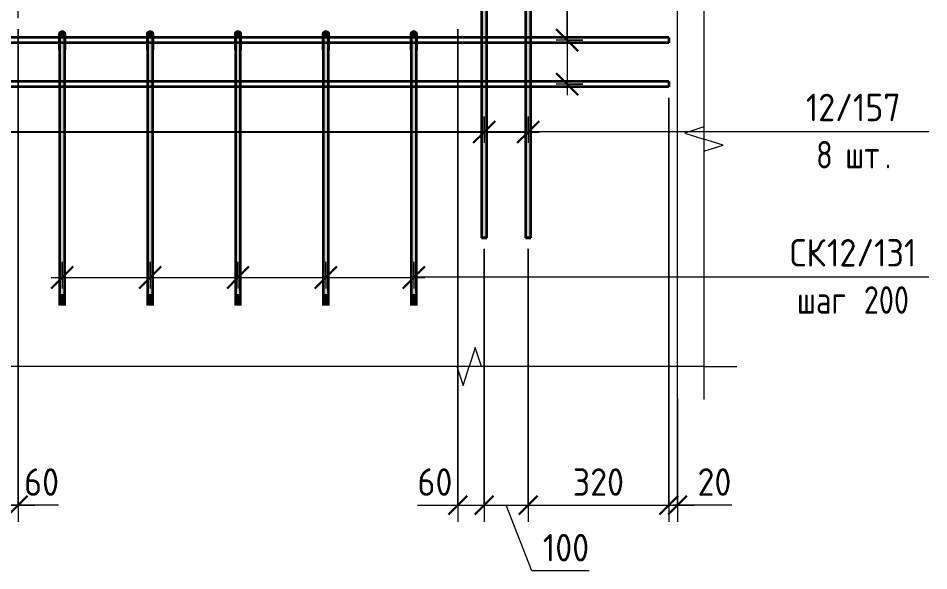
# Model space of a CAD drawing. Header units: millimetres. Extents: x 67134 to 118201, y -4983 to 13821.
# Drawn here: x 116127 to 118199, y -528 to 730 of the extents above; entities that cross this region are included whole.
import ezdxf

# ---------------------------------------------------------------- set-up
doc = ezdxf.new("R2010")
doc.units = ezdxf.units.MM
for name, color, linetype, lineweight in [('AA_Dim', 7, 'Continuous', 9), ('AA_Dim-25', 7, 'Continuous', 9), ('AA_Oformlenie', 7, 'Continuous', 9), ('AA_Vinoska', 7, 'Continuous', 9), ('AF_Stena_Опалубка', 253, 'Continuous', 20), ('KR_Armatura_Tonkie', 7, 'Continuous', 20)]:
    doc.layers.add(name, color=color, linetype=linetype, lineweight=lineweight)
doc.styles.add('ISOCPEUR_7', font='isocpeur.TTF', dxfattribs={"width": 0.9, "height": 62.5})
doc.styles.add('ISOCPEUR_8', font='isocpeur.TTF', dxfattribs={"width": 0.8, "height": 62.5})
doc.dimstyles.new('00_Точн_3_знака__прозр__2', dxfattribs={"dimscale": 304.8, "dimtxt": 62.672186, "dimasz": 0.139436, "dimexe": 0.123031, "dimexo": 0.082021, "dimgap": 0.008202, "dimtad": 1, "dimdec": 3, "dimrnd": 0.001, "dimdsep": 46, "dimtxsty": 'ISOCPEUR_7', "dimblk1": 'OBLIQUE', "dimblk2": 'OBLIQUE', "dimsah": 1, "dimcen": 0.09, "dimdle": 0.123031, "dimazin": 0, "dimtfac": 1, "dimtdec": 4, "dimtix": 1, "dimtmove": 1, "dimatfit": 3, "dimfxl": 1, "dimtvp": 1, "dimtolj": 1, "dimtzin": 0, "dimlwd": 18, "dimlwe": 18, "dimarcsym": 2})
doc.dimstyles.new('00_Точн_3_знака__прозр__3', dxfattribs={"dimscale": 304.8, "dimtxt": 62.672186, "dimasz": 0.139436, "dimexe": 0.123031, "dimexo": 0.082021, "dimgap": 0.008202, "dimtad": 1, "dimdec": 3, "dimrnd": 0.001, "dimdsep": 46, "dimtxsty": 'ISOCPEUR_7', "dimblk1": 'OBLIQUE', "dimblk2": 'OBLIQUE', "dimsah": 1, "dimcen": 0.09, "dimdle": 0.123031, "dimazin": 0, "dimtfac": 1, "dimtdec": 4, "dimtix": 1, "dimtmove": 0, "dimatfit": 3, "dimfxl": 1, "dimtvp": 1, "dimtolj": 1, "dimtzin": 0, "dimlwd": 18, "dimlwe": 18, "dimarcsym": 2})
doc.dimstyles.new('05_Округл_5мм__прозр__2', dxfattribs={"dimscale": 304.8, "dimtxt": 62.672186, "dimasz": 0.139436, "dimexe": 0.123031, "dimexo": 0.082021, "dimgap": 0.008202, "dimtad": 1, "dimdec": 0, "dimrnd": 5, "dimdsep": 46, "dimtxsty": 'ISOCPEUR_7', "dimblk1": 'OBLIQUE', "dimblk2": 'OBLIQUE', "dimsah": 1, "dimcen": 0.09, "dimdle": 0.123031, "dimazin": 0, "dimtfac": 1, "dimtdec": 4, "dimtix": 1, "dimtmove": 1, "dimatfit": 3, "dimfxl": 1, "dimtvp": 1, "dimtolj": 1, "dimtzin": 0, "dimlwd": 18, "dimlwe": 18, "dimarcsym": 2})
doc.dimstyles.new('10_Раскладка_арматуры_с_засечками', dxfattribs={"dimscale": 304.8, "dimtxt": 0.18, "dimasz": 0.164042, "dimexe": 0.082021, "dimexo": 0, "dimgap": 0, "dimtad": 1, "dimdec": 3, "dimrnd": 0.001, "dimdsep": 46, "dimtxsty": 'ISOCPEUR_8', "dimblk1": 'OBLIQUE', "dimblk2": 'OBLIQUE', "dimsah": 1, "dimcen": 0.09, "dimdle": 0.082021, "dimazin": 0, "dimtfac": 1, "dimtdec": 4, "dimtix": 1, "dimtmove": 0, "dimatfit": 3, "dimfxl": 1, "dimtvp": 1, "dimtolj": 1, "dimtzin": 0, "dimlwd": 18, "dimlwe": 18, "dimarcsym": 2})

# ---------------------------------------------------------------- blocks, each defined once
blk = doc.blocks.new('350_Стержень П торец СК-СГ _НесАрм_РабПлоск_ - 350_Стержень П торец СК-СГ _НесАрм_РабПлоск_-V15-Схема обрамления отверстия в стене')
at = {"layer": 'KR_Armatura_Tonkie', "lineweight": 35}
for points in [[(10830, 688), (10831.6, 688.2), (10833, 688.8), (10834.5, 690.1), (10835.2, 691), (10835.8, 692.4), (10836, 694), (10835.8, 695.6), (10834.9, 697.4), (10834.2, 698.2), (10833, 699.2), (10831.6, 699.8), (10830, 700), (10828.4, 699.8), (10827, 699.2), (10825.1, 697.4), (10824.8, 697), (10824.2, 695.6), (10824, 694), (10824.4, 692.1), (10824.8, 691), (10825.8, 689.8), (10827, 688.8), (10828.8, 688.2)], [(10824.2, 658), (10830, 658), (10830, 688), (10828.4, 688.2), (10827, 688.8), (10825.2, 690.5), (10824.5, 691.8), (10824.2, 692.4), (10824.1, 691), (10824, 688.9), (10824.2, 670.4), (10824, 666.5), (10824, 658)], [(10830, 658), (10836, 658), (10835.8, 675.3), (10836, 679), (10835.7, 692.2), (10834.7, 690.4), (10834, 689.6), (10833, 688.8), (10830.5, 688.1), (10830, 688), (10830, 660.5)], [(10824.1, 668.3), (10824.4, 672.9), (10824, 675.3), (10824.1, 670.4)], [(10830, 76.1), (10830, 658), (10824, 658), (10824.2, 76.1), (10828.4, 76.1)], [(10830, 76.1), (10836, 76.1), (10835.8, 658), (10830, 658), (10830, 366)]]:
    blk.add_hatch(color=256, dxfattribs=at).paths.add_polyline_path(points)
at = {"layer": 'AA_Oformlenie'}
for start, end in [(90, 270), (270, 90)]:
    blk.add_arc((10830, 694), 6, start, end, dxfattribs=at)
at = {"layer": 'KR_Armatura_Tonkie', "lineweight": 35}
for p, q in [((10824, 658), (10824, 76.1)), ((10824, 658), (10824, 76.1)), ((10836, 76.1), (10836, 658)), ((10836, 76.1), (10836, 658)), ((10830, 76.1), (10830, 102.1)), ((10830, 76.1), (10830, 102.1)), ((10830, 76.1), (10830, 76.1)), ((10830, 76.1), (10830, 76.1)), ((10830, 76.1), (10830, 76.1)), ((10830, 76.1), (10830, 76.1))]:
    blk.add_line(p, q, dxfattribs=at)
at = {"layer": 'KR_Armatura_Tonkie', "lineweight": 35, "flags": 128}
for points in [[(10824, 694), (10825.9, 698.4), (10830, 700)], [(10830, 688), (10825.6, 689.9), (10824, 694)], [(10824, 658), (10824, 669.7), (10824, 680.2), (10824, 688.2), (10824, 692.9), (10824, 694)], [(10824, 694), (10824, 692), (10824, 686.4), (10824, 677.6), (10824, 666.7), (10824, 658)], [(10830, 700), (10834.4, 698.1), (10836, 694)], [(10836, 694), (10834.1, 689.6), (10830, 688)], [(10836, 694), (10836, 692), (10836, 686.4), (10836, 677.6), (10836, 666.7), (10836, 658)], [(10836, 658), (10836, 669.7), (10836, 680.2), (10836, 688.2), (10836, 692.9), (10836, 694)]]:
    blk.add_lwpolyline(points, dxfattribs=at)
at = {"layer": 'KR_Armatura_Tonkie', "lineweight": 35}
blk.add_circle((10830, 694), 6, dxfattribs=at)
blk = doc.blocks.new('350_Стержень П торец СК-СГ _НесАрм_РабПлоск_ - 350_Стержень П торец СК-СГ _НесАрм_РабПлоск_-V16-Схема обрамления отверстия в стене')
at = {"layer": 'KR_Armatura_Tonkie', "lineweight": 35}
for points in [[(10630, 688), (10631.8, 688.3), (10633, 688.8), (10634.2, 689.8), (10635.2, 691), (10635.8, 692.4), (10636, 694), (10635.8, 695.6), (10634.9, 697.4), (10634.2, 698.2), (10633, 699.2), (10631.6, 699.8), (10630, 700), (10628.4, 699.8), (10627, 699.2), (10625.1, 697.4), (10624.8, 697), (10624.2, 695.6), (10624, 694), (10624.2, 692.4), (10624.8, 691), (10625.8, 689.8), (10627, 688.8), (10628.8, 688.2)], [(10628.4, 658), (10630, 658), (10630, 688), (10628.4, 688.2), (10627, 688.8), (10625.2, 690.5), (10624.5, 691.8), (10624.2, 692.4), (10624.1, 691), (10624, 688.2), (10624.2, 670.4), (10624, 666.5), (10624.2, 658), (10627, 658)], [(10630, 658), (10636, 658), (10635.8, 675.3), (10636, 679), (10635.7, 692.2), (10635.2, 691), (10634, 689.6), (10633, 688.8), (10630.5, 688.1), (10630, 688), (10630, 660.5)], [(10624.1, 668.3), (10624.4, 672.7), (10624, 675.3), (10624.1, 668.9)], [(10630, 76.1), (10630, 658), (10624, 658), (10624.2, 76.1), (10628.4, 76.1)], [(10630, 76.1), (10636, 76.1), (10635.8, 658), (10630, 658), (10630, 366)]]:
    blk.add_hatch(color=256, dxfattribs=at).paths.add_polyline_path(points)
at = {"layer": 'AA_Oformlenie'}
for start, end in [(90, 270), (270, 90)]:
    blk.add_arc((10630, 694), 6, start, end, dxfattribs=at)
at = {"layer": 'KR_Armatura_Tonkie', "lineweight": 35}
for p, q in [((10624, 658), (10624, 76.1)), ((10624, 658), (10624, 76.1)), ((10636, 76.1), (10636, 658)), ((10636, 76.1), (10636, 658)), ((10630, 76.1), (10630, 102.1)), ((10630, 76.1), (10630, 102.1)), ((10630, 76.1), (10630, 76.1)), ((10630, 76.1), (10630, 76.1)), ((10630, 76.1), (10630, 76.1)), ((10630, 76.1), (10630, 76.1))]:
    blk.add_line(p, q, dxfattribs=at)
at = {"layer": 'KR_Armatura_Tonkie', "lineweight": 35, "flags": 128}
for points in [[(10624, 694), (10625.9, 698.4), (10630, 700)], [(10630, 688), (10625.6, 689.9), (10624, 694)], [(10624, 658), (10624, 669.7), (10624, 680.2), (10624, 688.2), (10624, 692.9), (10624, 694)], [(10624, 694), (10624, 692), (10624, 686.4), (10624, 677.6), (10624, 666.7), (10624, 658)], [(10630, 700), (10634.4, 698.1), (10636, 694)], [(10636, 694), (10634.1, 689.6), (10630, 688)], [(10636, 694), (10636, 692), (10636, 686.4), (10636, 677.6), (10636, 666.7), (10636, 658)], [(10636, 658), (10636, 669.7), (10636, 680.2), (10636, 688.2), (10636, 692.9), (10636, 694)]]:
    blk.add_lwpolyline(points, dxfattribs=at)
at = {"layer": 'KR_Armatura_Tonkie', "lineweight": 35}
blk.add_circle((10630, 694), 6, dxfattribs=at)
blk = doc.blocks.new('350_Стержень П торец СК-СГ _НесАрм_РабПлоск_ - 350_Стержень П торец СК-СГ _НесАрм_РабПлоск_-V18-Схема обрамления отверстия в стене')
at = {"layer": 'KR_Armatura_Tonkie', "lineweight": 35}
for points in [[(10430, 688), (10431.6, 688.2), (10433, 688.8), (10434.2, 689.8), (10435.2, 691), (10435.8, 692.4), (10436, 694), (10435.8, 695.6), (10434.9, 697.4), (10434.2, 698.2), (10433, 699.2), (10431.6, 699.8), (10430, 700), (10428.4, 699.8), (10427, 699.2), (10425.1, 697.4), (10424.8, 697), (10424.2, 695.6), (10424, 694), (10424.2, 692.4), (10424.8, 691), (10425.8, 689.8), (10427, 688.8), (10429.2, 688.1)], [(10427, 658), (10430, 658), (10430, 688), (10428.4, 688.2), (10427, 688.8), (10425.2, 690.5), (10424.5, 691.8), (10424.2, 692.4), (10424.1, 691), (10424, 688.9), (10424.2, 670.4), (10424, 666.5), (10424.2, 658), (10425.8, 658)], [(10430, 658), (10436, 658), (10435.8, 675.3), (10436, 679), (10435.7, 692.2), (10435.2, 691), (10434, 689.6), (10433, 688.8), (10430.5, 688.1), (10430, 688), (10430, 660.5)], [(10424.1, 668.3), (10424.4, 672.7), (10424, 675.3), (10424.1, 668.9)], [(10430, 76.1), (10430, 658), (10424, 658), (10424.2, 76.1), (10428.4, 76.1)], [(10430, 76.1), (10436, 76.1), (10435.8, 658), (10430, 658), (10430, 366)]]:
    blk.add_hatch(color=256, dxfattribs=at).paths.add_polyline_path(points)
at = {"layer": 'AA_Oformlenie'}
for start, end in [(90, 270), (270, 90)]:
    blk.add_arc((10430, 694), 6, start, end, dxfattribs=at)
at = {"layer": 'KR_Armatura_Tonkie', "lineweight": 35}
for p, q in [((10424, 658), (10424, 76.1)), ((10424, 658), (10424, 76.1)), ((10436, 76.1), (10436, 658)), ((10436, 76.1), (10436, 658)), ((10430, 76.1), (10430, 102.1)), ((10430, 76.1), (10430, 102.1)), ((10430, 76.1), (10430, 76.1)), ((10430, 76.1), (10430, 76.1)), ((10430, 76.1), (10430, 76.1)), ((10430, 76.1), (10430, 76.1))]:
    blk.add_line(p, q, dxfattribs=at)
at = {"layer": 'KR_Armatura_Tonkie', "lineweight": 35, "flags": 128}
for points in [[(10424, 694), (10425.9, 698.4), (10430, 700)], [(10430, 688), (10425.6, 689.9), (10424, 694)], [(10424, 658), (10424, 669.7), (10424, 680.2), (10424, 688.2), (10424, 692.9), (10424, 694)], [(10424, 694), (10424, 692), (10424, 686.4), (10424, 677.6), (10424, 666.7), (10424, 658)], [(10430, 700), (10434.4, 698.1), (10436, 694)], [(10436, 694), (10434.1, 689.6), (10430, 688)], [(10436, 694), (10436, 692), (10436, 686.4), (10436, 677.6), (10436, 666.7), (10436, 658)], [(10436, 658), (10436, 669.7), (10436, 680.2), (10436, 688.2), (10436, 692.9), (10436, 694)]]:
    blk.add_lwpolyline(points, dxfattribs=at)
at = {"layer": 'KR_Armatura_Tonkie', "lineweight": 35}
blk.add_circle((10430, 694), 6, dxfattribs=at)
blk = doc.blocks.new('350_Стержень верт с удлинением концов _НесАрм_РабПлоск_ - 350_Стержень верт с удлинением концов _НесАрм_РабПлоск_-4048292-Схема обрамления отверстия в стене')
at = {"layer": 'KR_Armatura_Tonkie', "lineweight": 35}
for p, q in [((10064, 1800), (10064, 230)), ((10076, 1800), (10064, 1800)), ((10064, 1800), (10076, 1800)), ((10076, 230), (10076, 1800)), ((10076, 230), (10064, 230)), ((10064, 230), (10076, 230))]:
    blk.add_line(p, q, dxfattribs=at)
blk = doc.blocks.new('350_Стержень верт с удлинением концов _НесАрм_РабПлоск_ - 350_Стержень верт с удлинением концов _НесАрм_РабПлоск_-V19-Схема обрамления отверстия в стене')
at = {"layer": 'KR_Armatura_Tonkie', "lineweight": 35}
blk.add_hatch(color=256, dxfattribs=at).paths.add_polyline_path([(10070, 230), (10076, 230), (10075.8, 1800), (10064, 1800), (10064.2, 230), (10068.4, 230)])
for p, q in [((10064, 1800), (10064, 230)), ((10076, 1800), (10064, 1800)), ((10064, 1800), (10076, 1800)), ((10076, 230), (10076, 1800)), ((10076, 230), (10064, 230)), ((10064, 230), (10076, 230))]:
    blk.add_line(p, q, dxfattribs=at)
blk = doc.blocks.new('011_Прямоугольник обрыва _ЭлУзла_ - 011_Прямоугольник обрыва _ЭлУзла_-4124926-Схема обрамления отверстия в стене')
at = {"layer": 'AA_Oformlenie'}
for p, q in [((11690, 2007.2), (11690, -62.9)), ((11690, -62.9), (9552.3, -62.9))]:
    blk.add_line(p, q, dxfattribs=at)
blk = doc.blocks.new('DIMBLOCK125-Схема обрамления отверстия в стене')
at = {"layer": 'AA_Dim-25', "lineweight": 18}
for p, q in [((116127.2, 705), (116127.2, -415.8)), ((116127.2, -378.3), (116127.2, 705)), ((116067.2, 205), (116067.2, -415.8)), ((116067.2, -378.3), (116067.2, 205)), ((116067.2, -378.3), (116164.7, -378.3)), ((116115.8, -378.3), (116097.2, -378.3)), ((116218.9, -378.3), (116115.8, -378.3))]:
    blk.add_line(p, q, dxfattribs=at)
at = {"layer": 'AA_Dim-25', "lineweight": 30}
for p, q in [((116067.2, -378.3), (116088.5, -357)), ((116127.2, -378.3), (116148.5, -357)), ((116067.2, -378.3), (116046, -399.5)), ((116127.2, -378.3), (116106, -399.5))]:
    blk.add_line(p, q, dxfattribs=at)
at = {"layer": 'AA_Dim-25', "color": 0, "lineweight": 18, "insert": (116140.8, -294.4), "char_height": 62.5, "width": 93.654, "attachment_point": 1, "line_spacing_factor": 1.135194, "style": 'ISOCPEUR_7'}
blk.add_mtext('60', dxfattribs=at)
blk = doc.blocks.new('_Oblique')
at = {"color": 0, "linetype": 'ByBlock', "lineweight": -2}
blk.add_line((-0.5, -0.5), (0.5, 0.5), dxfattribs=at)
blk = doc.blocks.new('DIMBLOCK126-Схема обрамления отверстия в стене')
at = {"layer": 'AA_Dim-25', "lineweight": 18}
for p, q in [((117127.2, 705), (117127.2, -415.8)), ((117127.2, -378.3), (117127.2, 705)), ((117187.2, 205), (117187.2, -415.8)), ((117187.2, -378.3), (117187.2, 205)), ((117035.6, -378.3), (117138.7, -378.3)), ((117089.7, -378.3), (117187.2, -378.3)), ((117138.7, -378.3), (117157.2, -378.3))]:
    blk.add_line(p, q, dxfattribs=at)
at = {"layer": 'AA_Dim-25', "lineweight": 30}
for p, q in [((117127.2, -378.3), (117148.5, -357)), ((117187.2, -378.3), (117208.5, -357)), ((117127.2, -378.3), (117106, -399.5)), ((117187.2, -378.3), (117166, -399.5))]:
    blk.add_line(p, q, dxfattribs=at)
at = {"layer": 'AA_Dim-25', "color": 0, "lineweight": 18, "insert": (117035.6, -294.4), "char_height": 62.5, "width": 93.654, "attachment_point": 1, "line_spacing_factor": 1.135194, "style": 'ISOCPEUR_7'}
blk.add_mtext('60', dxfattribs=at)
blk = doc.blocks.new('DIMBLOCK127-Схема обрамления отверстия в стене')
at = {"layer": 'AA_Dim-25', "lineweight": 18}
for p, q in [((117187.2, 205), (117187.2, -415.8)), ((117187.2, -378.3), (117187.2, 205)), ((117287.2, 205), (117287.2, -415.8)), ((117287.2, -378.3), (117287.2, 205)), ((117187.2, -378.3), (117287.2, -378.3)), ((117295.8, -527.6), (117237.2, -378.3)), ((117426, -527.6), (117295.8, -527.6))]:
    blk.add_line(p, q, dxfattribs=at)
at = {"layer": 'AA_Dim-25', "lineweight": 30}
for p, q in [((117187.2, -378.3), (117208.5, -357)), ((117287.2, -378.3), (117308.5, -357)), ((117187.2, -378.3), (117166, -399.5)), ((117287.2, -378.3), (117266, -399.5))]:
    blk.add_line(p, q, dxfattribs=at)
at = {"layer": 'AA_Dim-25', "color": 0, "lineweight": 18, "insert": (117320.8, -443.7), "char_height": 62.5, "width": 126.29, "attachment_point": 1, "line_spacing_factor": 1.135194, "style": 'ISOCPEUR_7'}
blk.add_mtext('100', dxfattribs=at)
blk = doc.blocks.new('DIMBLOCK128-Схема обрамления отверстия в стене')
at = {"layer": 'AA_Dim-25', "lineweight": 18}
for p, q in [((117607.2, 549), (117607.2, -415.8)), ((117607.2, -378.3), (117607.2, 549)), ((117287.2, 205), (117287.2, -415.8)), ((117287.2, -378.3), (117287.2, 205)), ((117287.2, -378.3), (117607.2, -378.3))]:
    blk.add_line(p, q, dxfattribs=at)
at = {"layer": 'AA_Dim-25', "lineweight": 30}
for p, q in [((117287.2, -378.3), (117308.5, -357)), ((117607.2, -378.3), (117628.5, -357)), ((117287.2, -378.3), (117266, -399.5)), ((117607.2, -378.3), (117586, -399.5))]:
    blk.add_line(p, q, dxfattribs=at)
at = {"layer": 'AA_Dim-25', "color": 0, "lineweight": 18, "insert": (117388.7, -294.4), "char_height": 62.5, "width": 140.48, "attachment_point": 1, "line_spacing_factor": 1.135194, "style": 'ISOCPEUR_7'}
blk.add_mtext('320', dxfattribs=at)
blk = doc.blocks.new('DIMBLOCK129-Схема обрамления отверстия в стене')
at = {"layer": 'AA_Dim-25', "lineweight": 18}
for p, q in [((117607.2, 549), (117607.2, -415.8)), ((117607.2, -378.3), (117607.2, 549)), ((117627.2, -136.4), (117627.2, -415.8)), ((117627.2, -378.3), (117627.2, -136.4)), ((117607.2, -378.3), (117664.7, -378.3)), ((117647.5, -378.3), (117617.2, -378.3)), ((117750.5, -378.3), (117647.5, -378.3))]:
    blk.add_line(p, q, dxfattribs=at)
at = {"layer": 'AA_Dim-25', "lineweight": 30}
for p, q in [((117607.2, -378.3), (117628.5, -357)), ((117627.2, -378.3), (117648.5, -357)), ((117607.2, -378.3), (117586, -399.5)), ((117627.2, -378.3), (117606, -399.5))]:
    blk.add_line(p, q, dxfattribs=at)
at = {"layer": 'AA_Dim-25', "color": 0, "lineweight": 18, "insert": (117672.5, -294.4), "char_height": 62.5, "width": 93.654, "attachment_point": 1, "line_spacing_factor": 1.135194, "style": 'ISOCPEUR_7'}
blk.add_mtext('20', dxfattribs=at)
blk = doc.blocks.new('042_М_Арматуры - Диам длина поз _ Комментарий-3662934-Схема обрамления отверстия в стене')
at = {"layer": 'AA_Vinoska'}
blk.add_line((11851.4, 141.1), (12201.4, 141.1), dxfattribs=at)
blk = doc.blocks.new('DIMBLOCK137-Схема обрамления отверстия в стене')
at = {"layer": 'AA_Dim-25', "lineweight": 18}
for p, q in [((116227.2, 175.3), (116227.2, 115)), ((116227.2, 140), (116227.2, 175.3)), ((116427.2, 175.3), (116427.2, 115)), ((116427.2, 140), (116427.2, 175.3)), ((116202.2, 140), (116427.2, 140))]:
    blk.add_line(p, q, dxfattribs=at)
at = {"layer": 'AA_Dim-25', "lineweight": 30}
for p, q in [((116227.2, 140), (116252.2, 165)), ((116427.2, 140), (116452.2, 165)), ((116227.2, 140), (116202.2, 115)), ((116427.2, 140), (116402.2, 115))]:
    blk.add_line(p, q, dxfattribs=at)
blk = doc.blocks.new('DIMBLOCK138-Схема обрамления отверстия в стене')
at = {"layer": 'AA_Dim-25', "lineweight": 18}
for p, q in [((116427.2, 175.3), (116427.2, 115)), ((116427.2, 140), (116427.2, 175.3)), ((116627.2, 175.3), (116627.2, 115)), ((116627.2, 140), (116627.2, 175.3)), ((116427.2, 140), (116627.2, 140))]:
    blk.add_line(p, q, dxfattribs=at)
at = {"layer": 'AA_Dim-25', "lineweight": 30}
for p, q in [((116427.2, 140), (116452.2, 165)), ((116627.2, 140), (116652.2, 165)), ((116427.2, 140), (116402.2, 115)), ((116627.2, 140), (116602.2, 115))]:
    blk.add_line(p, q, dxfattribs=at)
blk = doc.blocks.new('DIMBLOCK139-Схема обрамления отверстия в стене')
at = {"layer": 'AA_Dim-25', "lineweight": 18}
for p, q in [((116627.2, 175.3), (116627.2, 115)), ((116627.2, 140), (116627.2, 175.3)), ((116827.2, 175.3), (116827.2, 115)), ((116827.2, 140), (116827.2, 175.3)), ((116627.2, 140), (116827.2, 140))]:
    blk.add_line(p, q, dxfattribs=at)
at = {"layer": 'AA_Dim-25', "lineweight": 30}
for p, q in [((116627.2, 140), (116652.2, 165)), ((116827.2, 140), (116852.2, 165)), ((116627.2, 140), (116602.2, 115)), ((116827.2, 140), (116802.2, 115))]:
    blk.add_line(p, q, dxfattribs=at)
blk = doc.blocks.new('DIMBLOCK140-Схема обрамления отверстия в стене')
at = {"layer": 'AA_Dim-25', "lineweight": 18}
for p, q in [((116827.2, 175.3), (116827.2, 115)), ((116827.2, 140), (116827.2, 175.3)), ((117027.2, 175.3), (117027.2, 115)), ((117027.2, 140), (117027.2, 175.3)), ((116827.2, 140), (117052.2, 140))]:
    blk.add_line(p, q, dxfattribs=at)
at = {"layer": 'AA_Dim-25', "lineweight": 30}
for p, q in [((116827.2, 140), (116852.2, 165)), ((117027.2, 140), (117052.2, 165)), ((116827.2, 140), (116802.2, 115)), ((117027.2, 140), (117002.2, 115))]:
    blk.add_line(p, q, dxfattribs=at)
blk = doc.blocks.new('DIMBLOCK150-Схема обрамления отверстия в стене')
at = {"layer": 'AA_Dim-25', "lineweight": 18}
for p, q in [((116067.2, 506.4), (116067.2, 446)), ((116067.2, 471), (116067.2, 506.4)), ((117187.2, 506.4), (117187.2, 446)), ((117187.2, 471), (117187.2, 506.4)), ((116067.2, 471), (117187.2, 471))]:
    blk.add_line(p, q, dxfattribs=at)
at = {"layer": 'AA_Dim-25', "lineweight": 30}
for p, q in [((116067.2, 471), (116092.2, 496)), ((117187.2, 471), (117212.2, 496)), ((116067.2, 471), (116042.2, 446)), ((117187.2, 471), (117162.2, 446))]:
    blk.add_line(p, q, dxfattribs=at)
blk = doc.blocks.new('DIMBLOCK151-Схема обрамления отверстия в стене')
at = {"layer": 'AA_Dim-25', "lineweight": 18}
for p, q in [((117187.2, 506.4), (117187.2, 446)), ((117187.2, 471), (117187.2, 506.4)), ((117287.2, 506.4), (117287.2, 446)), ((117287.2, 471), (117287.2, 506.4)), ((117187.2, 471), (117312.2, 471))]:
    blk.add_line(p, q, dxfattribs=at)
at = {"layer": 'AA_Dim-25', "lineweight": 30}
for p, q in [((117187.2, 471), (117212.2, 496)), ((117287.2, 471), (117312.2, 496)), ((117187.2, 471), (117162.2, 446)), ((117287.2, 471), (117262.2, 446))]:
    blk.add_line(p, q, dxfattribs=at)
blk = doc.blocks.new('DIMBLOCK153-Схема обрамления отверстия в стене')
at = {"layer": 'AA_Dim-25', "lineweight": 30}
for p, q in [((117376.2, 1350), (117351.2, 1375)), ((117376.2, 1350), (117401.2, 1325)), ((117376.2, 680), (117351.2, 705)), ((117376.2, 680), (117401.2, 655))]:
    blk.add_line(p, q, dxfattribs=at)
at = {"layer": 'AA_Dim-25', "lineweight": 18}
for p, q in [((117411.5, 1350), (117351.2, 1350)), ((117376.2, 1350), (117376.2, 680)), ((117376.2, 1350), (117411.5, 1350)), ((117411.5, 680), (117351.2, 680)), ((117376.2, 680), (117411.5, 680))]:
    blk.add_line(p, q, dxfattribs=at)
blk = doc.blocks.new('DIMBLOCK154-Схема обрамления отверстия в стене')
at = {"layer": 'AA_Dim-25', "lineweight": 30}
for p, q in [((117376.2, 680), (117351.2, 705)), ((117376.2, 680), (117401.2, 655)), ((117376.2, 580), (117351.2, 605)), ((117376.2, 580), (117401.2, 555))]:
    blk.add_line(p, q, dxfattribs=at)
at = {"layer": 'AA_Dim-25', "lineweight": 18}
for p, q in [((117411.5, 680), (117351.2, 680)), ((117376.2, 680), (117376.2, 555)), ((117376.2, 680), (117411.5, 680)), ((117411.5, 580), (117351.2, 580)), ((117376.2, 580), (117411.5, 580))]:
    blk.add_line(p, q, dxfattribs=at)

msp = doc.modelspace()

# ---------------------------------------------------------------- linework, layer by layer
at = {"layer": 'AA_Vinoska'}
for p, q in [((117376.1646, 679.18), (117376.1646, 1648.5485)), ((117687.242, 482.7834), (117643.9169, 468.7063)), ((116072.7238, 471.8714), (117848.6349, 471.8714)), ((117643.9169, 468.7063), (117687.242, 454.6291)), ((117730.5432, 440.8791), (117687.242, 454.6291)), ((117687.242, 427.1291), (117730.5432, 440.8791)), ((117030.2278, 141.1093), (117848.6349, 141.1093)), ((117166.893, -19.556), (117152.8159, -62.8811)), ((117180.9702, -62.8811), (117166.893, -19.556)), ((117125.3159, -62.8811), (117139.0659, -106.1824)), ((117139.0659, -106.1824), (117152.8159, -62.8811)), ((117687.242, -62.8811), (117762.242, -62.8811)), ((117687.242, -62.8811), (117687.242, -137.8811))]:
    msp.add_line(p, q, dxfattribs=at)
at = {"layer": 'AF_Stena_Опалубка'}
for p, q in [((117627.242, -222.7455), (117627.242, 2133.0188)), ((116127.242, 730), (116127.242, 1300))]:
    msp.add_line(p, q, dxfattribs=at)
at = {"layer": 'KR_Armatura_Tonkie', "lineweight": 35}
for p, q in [((117607.242, 686), (115646.742, 686)), ((117607.242, 686), (115646.742, 686)), ((117607.242, 686), (117607.242, 674)), ((117607.242, 686), (117607.242, 674)), ((117607.242, 674), (115646.742, 674)), ((117607.242, 674), (115646.742, 674)), ((117607.242, 586), (115646.742, 586)), ((117607.242, 586), (115646.742, 586)), ((117607.242, 586), (117607.242, 574)), ((117607.242, 586), (117607.242, 574)), ((117607.242, 574), (115646.742, 574)), ((117607.242, 574), (115646.742, 574))]:
    msp.add_line(p, q, dxfattribs=at)

# ---------------------------------------------------------------- block references
at = {"layer": 'AA_Oformlenie'}
msp.add_blockref('011_Прямоугольник обрыва _ЭлУзла_ - 011_Прямоугольник обрыва _ЭлУзла_-4124926-Схема обрамления отверстия в стене', (105997.242, 0), dxfattribs=at)
at = {"layer": 'AA_Vinoska'}
for p in [(105997.242, 330.7621), (105997.242, 0)]:
    msp.add_blockref('042_М_Арматуры - Диам длина поз _ Комментарий-3662934-Схема обрамления отверстия в стене', p, dxfattribs=at)
at = {"layer": 'KR_Armatura_Tonkie', "lineweight": 35}
for name, p in [('350_Стержень верт с удлинением концов _НесАрм_РабПлоск_ - 350_Стержень верт с удлинением концов _НесАрм_РабПлоск_-4048292-Схема обрамления отверстия в стене', (107117.242, 0)), ('350_Стержень верт с удлинением концов _НесАрм_РабПлоск_ - 350_Стержень верт с удлинением концов _НесАрм_РабПлоск_-V19-Схема обрамления отверстия в стене', (107117.242, 0)), ('350_Стержень верт с удлинением концов _НесАрм_РабПлоск_ - 350_Стержень верт с удлинением концов _НесАрм_РабПлоск_-4048292-Схема обрамления отверстия в стене', (107217.242, 0)), ('350_Стержень верт с удлинением концов _НесАрм_РабПлоск_ - 350_Стержень верт с удлинением концов _НесАрм_РабПлоск_-V19-Схема обрамления отверстия в стене', (107217.242, 0)), ('350_Стержень П торец СК-СГ _НесАрм_РабПлоск_ - 350_Стержень П торец СК-СГ _НесАрм_РабПлоск_-V18-Схема обрамления отверстия в стене', (105797.242, 0)), ('350_Стержень П торец СК-СГ _НесАрм_РабПлоск_ - 350_Стержень П торец СК-СГ _НесАрм_РабПлоск_-V18-Схема обрамления отверстия в стене', (105997.242, 0)), ('350_Стержень П торец СК-СГ _НесАрм_РабПлоск_ - 350_Стержень П торец СК-СГ _НесАрм_РабПлоск_-V16-Схема обрамления отверстия в стене', (105997.242, 0)), ('350_Стержень П торец СК-СГ _НесАрм_РабПлоск_ - 350_Стержень П торец СК-СГ _НесАрм_РабПлоск_-V15-Схема обрамления отверстия в стене', (105997.242, 0)), ('350_Стержень П торец СК-СГ _НесАрм_РабПлоск_ - 350_Стержень П торец СК-СГ _НесАрм_РабПлоск_-V18-Схема обрамления отверстия в стене', (106597.242, 0))]:
    msp.add_blockref(name, p, dxfattribs=at)

# ---------------------------------------------------------------- texts
at = {"layer": 'AA_Vinoska', "char_height": 62.5, "attachment_point": 1}
for s, insert, width, style in [('12/157', (117919.0259, 558.1276), 263.354344, 'ISOCPEUR_7'), ('8 ', (117942.3759, 450.6513), 80.16875, 'ISOCPEUR_8'), ('шт', (118008.5217, 450.6513), 109.0295, 'ISOCPEUR_8'), ('\\fISOCPEUR|b0|i0|c204|p34|;\\W.8;.', (118098.4801, 450.6513), 17.637125, 'ISOCPEUR_8'), ('СК', (117882.4634, 227.3655), 102.816422, 'ISOCPEUR_7'), ('12/131', (117967.2954, 227.3655), 248.923969, 'ISOCPEUR_7'), (' 200', (118019.0613, 119.8892), 166.751, 'ISOCPEUR_8'), ('шаг', (117898.6759, 119.8892), 145.907125, 'ISOCPEUR_8')]:
    msp.add_mtext(s, dxfattribs=dict(at, insert=insert, width=width, style=style))

# ---------------------------------------------------------------- dimensions: what is measured, and where the dimension line sits
at = {"layer": 'AA_Dim', "lineweight": 18}
for base, p1, p2, override, picture, middle in [((117376.1646, 680), (117411.5199, 1350), (117411.5199, 680), {"dimpost": '<>', "dimfxl": 670}, 'DIMBLOCK153-Схема обрамления отверстия в стене', (117344.9146, 1015)), ((117376.1646, 580), (117411.5199, 680), (117411.5199, 580), {"dimpost": '<>', "dimfxl": 100}, 'DIMBLOCK154-Схема обрамления отверстия в стене', (117344.9146, 630))]:
    dim = msp.add_linear_dim(base=base, p1=p1, p2=p2, angle=90, dimstyle='10_Раскладка_арматуры_с_засечками', override=override, dxfattribs=at)
    dim.commit()
    dim.dimension.update_dxf_attribs({"geometry": picture, "text_midpoint": middle})
for base, p1, p2, dimstyle, override, picture, middle in [((116127.242, -378.2805), (116067.242, 230), (116127.242, 730), '05_Округл_5мм__прозр__2', {"dimpost": '<>', "dimfxl": 503.587132}, 'DIMBLOCK125-Схема обрамления отверстия в стене', (116187.6402, -336.0273)), ((117187.242, -378.2805), (117127.242, 730), (117187.242, 230), '00_Точн_3_знака__прозр__2', {"dimpost": '<>', "dimfxl": 503.587132}, 'DIMBLOCK126-Схема обрамления отверстия в стене', (117082.4527, -336.0273)), ((117627.242, -378.2805), (117607.242, 574), (117627.242, -111.4339), '00_Точн_3_знака__прозр__2', {"dimpost": '<>', "dimfxl": 685.725586}, 'DIMBLOCK129-Схема обрамления отверстия в стене', (117719.3218, -336.0273)), ((117287.242, -378.2805), (117187.242, 230), (117287.242, 230), '00_Точн_3_знака__прозр__2', {"dimpost": '<>', "dimfxl": 100}, 'DIMBLOCK127-Схема обрамления отверстия в стене', (117383.9432, -485.3512))]:
    dim = msp.add_linear_dim(base=base, p1=p1, p2=p2, dimstyle=dimstyle, override=override, dxfattribs=at)
    dim.commit()
    dim.dimension.update_dxf_attribs({"geometry": picture, "text_midpoint": middle, "dimtype": 160})
for base, p1, p2, dimstyle, override, picture, middle in [((117607.242, -378.2805), (117287.242, 230), (117607.242, 574), '00_Точн_3_знака__прозр__3', {"dimpost": '<>', "dimfxl": 469.8255}, 'DIMBLOCK128-Схема обрамления отверстия в стене', (117447.242, -344.5305)), ((117187.242, 471.0423), (116067.242, 506.3976), (117187.242, 506.3976), '10_Раскладка_арматуры_с_засечками', {"dimpost": '<>', "dimfxl": 1120}, 'DIMBLOCK150-Схема обрамления отверстия в стене', (116627.242, 502.2923)), ((117287.242, 471.0423), (117187.242, 506.3976), (117287.242, 506.3976), '10_Раскладка_арматуры_с_засечками', {"dimpost": '<>', "dimfxl": 100}, 'DIMBLOCK151-Схема обрамления отверстия в стене', (117237.242, 502.2923)), ((116427.242, 139.982), (116227.242, 175.3373), (116427.242, 175.3373), '10_Раскладка_арматуры_с_засечками', {"dimpost": '<>', "dimfxl": 200}, 'DIMBLOCK137-Схема обрамления отверстия в стене', (116327.242, 171.232)), ((116627.242, 139.982), (116427.242, 175.3373), (116627.242, 175.3373), '10_Раскладка_арматуры_с_засечками', {"dimpost": '<>', "dimfxl": 200}, 'DIMBLOCK138-Схема обрамления отверстия в стене', (116527.242, 171.232)), ((116827.242, 139.982), (116627.242, 175.3373), (116827.242, 175.3373), '10_Раскладка_арматуры_с_засечками', {"dimpost": '<>', "dimfxl": 200}, 'DIMBLOCK139-Схема обрамления отверстия в стене', (116727.242, 171.232)), ((117027.242, 139.982), (116827.242, 175.3373), (117027.242, 175.3373), '10_Раскладка_арматуры_с_засечками', {"dimpost": '<>', "dimfxl": 200}, 'DIMBLOCK140-Схема обрамления отверстия в стене', (116927.242, 171.232))]:
    dim = msp.add_linear_dim(base=base, p1=p1, p2=p2, dimstyle=dimstyle, override=override, dxfattribs=at)
    dim.commit()
    dim.dimension.update_dxf_attribs({"geometry": picture, "text_midpoint": middle})

doc.saveas('drawing.dxf')
